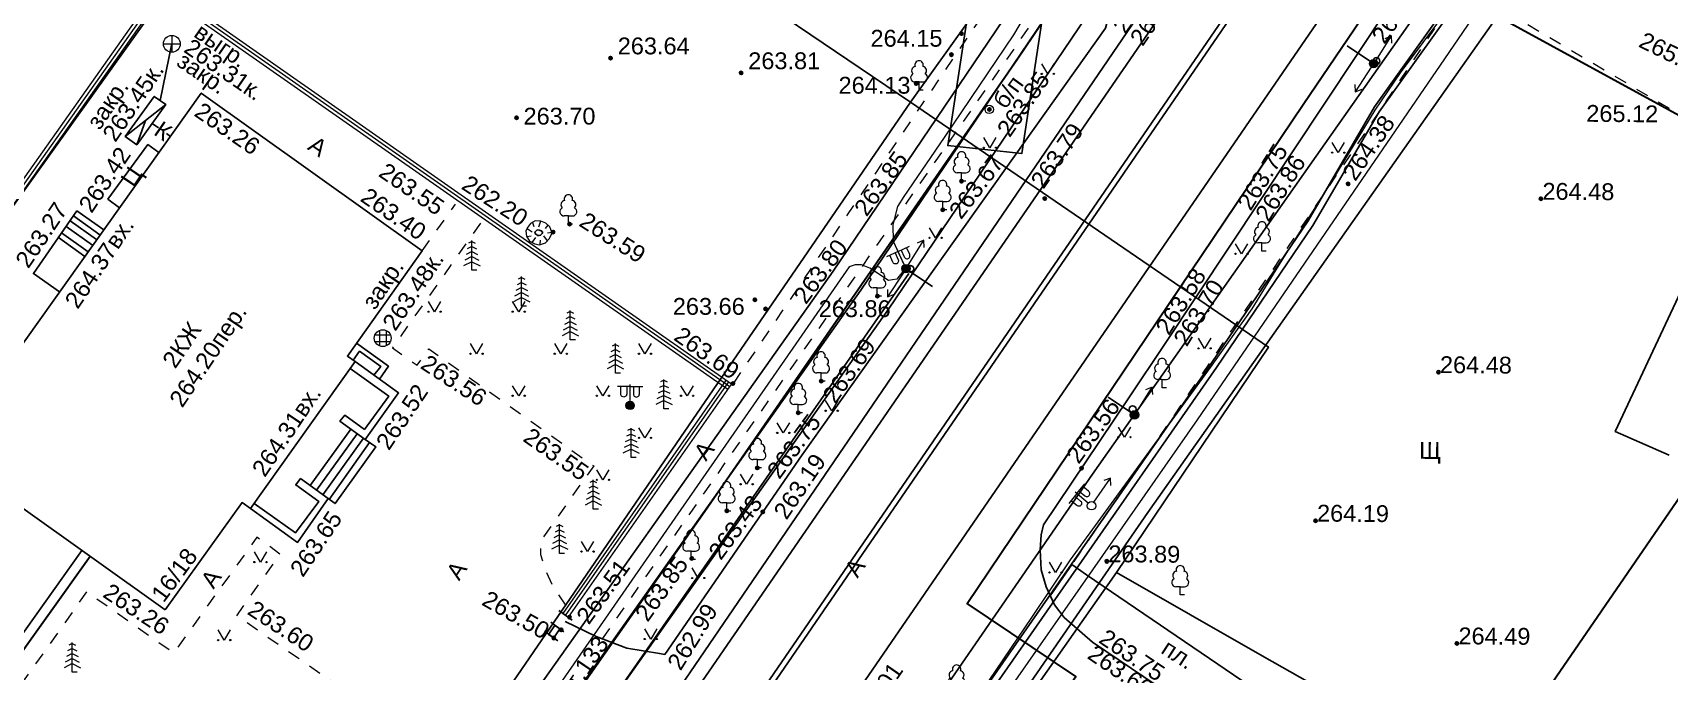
# Model space of a CAD drawing. Header units: metres. Extents: x -1448899 to 1563798, y -293564 to 398817.
# Drawn here: x 40634.9 to 40732.1, y 36857.6 to 36895.5 of the extents above; entities that cross this region are included whole.
import ezdxf

# ---------------------------------------------------------------- set-up
doc = ezdxf.new("R2010")
doc.units = ezdxf.units.M
doc.set_wipeout_variables(frame=1)
doc.header["$PDMODE"] = 32
doc.header["$PDSIZE"] = 0.2
doc.linetypes.add('atp_1.5x1.5', pattern=[3, 1.5, -1.5])
for name, color, linetype in [('C', 134, 'Continuous'), ('P', 94, 'Continuous'), ('T', 1, 'Continuous'), ('Z', 30, 'Continuous'), ('Автодорожное хозяйство', 7, 'Continuous'), ('Водопроводы', 7, 'Continuous'), ('Газопроводы', 7, 'Continuous'), ('граница ск ЕКБ', 7, 'Continuous'), ('Инженерные сооружения', 7, 'Continuous'), ('Кабели низкого напряжения', 7, 'Continuous'), ('Кабели связи', 7, 'Continuous'), ('кадастр', 7, 'Continuous'), ('Крышки колодцев', 7, 'Continuous'), ('Объекты электропередачи', 7, 'Continuous'), ('Ограждения', 7, 'Continuous'), ('Откосы', 7, 'Continuous'), ('Отметка', 7, 'Continuous'), ('Пикет', 7, 'Continuous'), ('Растительность', 7, 'Continuous')]:
    doc.layers.add(name, color=color, linetype=linetype)
doc.styles.get("Standard").update_dxf_attribs({"font": 'arial.ttf'})
doc.styles.add('Бм431', font='')
doc.styles.get('Бм431').set_extended_font_data('Bm431', italic=True)
doc.linetypes.add('atp_119_3', pattern='A,4,-2,[131,ltypeshp.shx,S=0.45,R=90,X=0.45,Y=-0.45],8,[131,ltypeshp.shx,S=0.45,R=-90,X=-0.45,Y=0.45],-2,4', length=20)
doc.linetypes.add('atp_122_g', pattern='A,2,-2,3,-0.6,["Г",Бм431,S=2,R=0,X=0,Y=-1],-2.8,3,-2,8,-2,8,-2,6', length=41.4)
doc.linetypes.add('atp_122_v', pattern='A,2,-2,3,-0.6,["В",Бм431,S=2,R=0,X=-0.5,Y=-1],-2,4,-2,8,-2,8,-2,6', length=41.6)
doc.linetypes.add('atp_133_t', pattern='A,4,[133,ltypeshp.shx,S=0.12,R=0,X=-0.12,Y=0],0,[133,ltypeshp.shx,S=0.25,R=0,X=-0.25,Y=0],4,-2', length=10)
doc.linetypes.add('atp_280_1', pattern='A,2,[130,ltypeshp.shx,S=0.4191,R=17.354,X=-0.125,Y=-0.4],0,[130,ltypeshp.shx,S=0.4049,R=8.8807,X=-0.0625,Y=-0.4],0.0001,[130,ltypeshp.shx,S=0.4,R=0,X=0,Y=-0.4],0,[130,ltypeshp.shx,S=0.4049,R=-8.8807,X=0.0625,Y=-0.4],0.0001,[130,ltypeshp.shx,S=0.4191,R=-17.354,X=0.125,Y=-0.4],2', length=4.0002)
doc.linetypes.add('atp_472', pattern='A,0,-8,[130,ltypeshp.shx,S=0.4,R=0,X=0,Y=0],0', length=8)
doc.linetypes.add('atp_474_3a', pattern='A,3,-1,1.1,-0.3,[133,ltypeshp.shx,S=0.1,R=0,X=0,Y=0],0.0001,[133,ltypeshp.shx,S=0.2,R=0,X=-0.1,Y=0],0,[133,ltypeshp.shx,S=0.3,R=0,X=-0.2,Y=0],0.0001,[133,ltypeshp.shx,S=0.4,R=0,X=-0.3,Y=0],0,[130,ltypeshp.shx,S=0.2,R=0,X=0.1,Y=0.6],-0.5,1.1,-1', length=8.0002)

# ---------------------------------------------------------------- blocks, each defined once
blk = doc.blocks.new('A$C441d7248')
at = {"layer": 'граница ск ЕКБ', "color": 5, "lineweight": 30}
blk.add_lwpolyline([(216.791, 5.82), (307.271, 137.682), (92.911, 286.428), (0, 152.622), (216.791, 5.82)], dxfattribs=at)
blk = doc.blocks.new('atp_390e')
at = {"color": 0, "linetype": 'ByBlock', "lineweight": -2}
for p, q in [((0, 2.2), (-0.688, 1.856)), ((0, 2.8), (-0.544, 2.528)), ((0, 3.4), (-0.4, 3.2)), ((0, 3.4), (0.4, 3.2)), ((0, 2.8), (0.544, 2.528)), ((0, 2.2), (0.688, 1.856)), ((0, 1), (-0.976, 0.512)), ((0, 1.6), (-0.832, 1.184)), ((0, 1.6), (0.832, 1.184)), ((0, 1), (0.976, 0.512))]:
    blk.add_line(p, q, dxfattribs=at)
blk.add_lwpolyline([(0.6, 0), (0, 0), (0, 3.5)], dxfattribs=at)
blk = doc.blocks.new('atp_117kb')
at = {"color": 0, "linetype": 'ByBlock', "lineweight": -2}
for points in [[(-1, 0), (1, 0)], [(0, 1), (0, -1)]]:
    blk.add_lwpolyline(points, dxfattribs=at)
blk.add_circle((0, 0), 1, dxfattribs=at)
blk = doc.blocks.new('atp_390a')
at = {"color": 0, "linetype": 'ByBlock', "lineweight": -2}
for points in [[(0, 0.99), (-0.51, 0.99)], [(0, 0.99), (0.51, 0.99)], [(0, 0), (0, 0.99)], [(0.5, 0), (0, 0)]]:
    blk.add_lwpolyline(points, dxfattribs=at)
for centre, start, end in [((-0.51, 1.49), 115.6346, 270), ((-0.39, 2.32), 97.9406, 227.8197), ((0, 3), 90, 202.242), ((0, 3), 337.758, 90), ((0.39, 2.32), 312.1803, 82.0594), ((0.51, 1.49), 270, 64.3654)]:
    blk.add_arc(centre, 0.5, start, end, dxfattribs=at)
blk = doc.blocks.new('atp_106a')
at = {"color": 0, "linetype": 'ByBlock', "lineweight": -2}
blk.add_circle((0, 0), 0.5, dxfattribs=at)
blk = doc.blocks.new('atp_108a')
at = {"linetype": 'ByBlock', "lineweight": -2}
h = blk.add_hatch(color=0, dxfattribs=at)
edge = h.paths.add_edge_path()
edge.add_arc((0, 0), 0.12, 0, 360)
at = {"color": 0, "linetype": 'ByBlock', "lineweight": -2}
for radius in [0.5, 0.12]:
    blk.add_circle((0, 0), radius, dxfattribs=at)
blk = doc.blocks.new('atp_115c')
at = {"color": 0, "linetype": 'ByBlock', "lineweight": -2}
for points in [[(3.29, -0.5), (4, 0), (3.29, 0.5)], [(0.5, 0), (4, 0)]]:
    blk.add_lwpolyline(points, dxfattribs=at)
blk = doc.blocks.new('atp_110a')
at = {"color": 0, "linetype": 'ByBlock', "lineweight": -2}
for p, q in [((0, 2.25), (-1.5, 2.25)), ((0, 0.5), (0, 2.5)), ((0, 2.25), (1.5, 2.25))]:
    blk.add_line(p, q, dxfattribs=at)
for points in [[(-0.4, 2.25), (-0.4, 1.36, -1.040016), (-1.1, 1.36), (-1.1, 2.25)], [(0.4, 2.25), (0.4, 1.36, 1.040016), (1.1, 1.36), (1.1, 2.25)]]:
    blk.add_lwpolyline(points, format="xyb", dxfattribs=at)
blk = doc.blocks.new('atp_107a')
at = {"linetype": 'ByBlock', "lineweight": -2}
h = blk.add_hatch(color=0, dxfattribs=at)
edge = h.paths.add_edge_path()
edge.add_arc((0, 0), 0.5, 0, 360)
at = {"color": 0, "linetype": 'ByBlock', "lineweight": -2}
blk.add_circle((0, 0), 0.5, dxfattribs=at)
blk = doc.blocks.new('atp_416')
at = {"color": 0, "linetype": 'ByBlock', "lineweight": -2}
blk.add_lwpolyline([(0.72, 1.2), (0, 0), (-0.72, 1.2)], dxfattribs=at)
for centre in [(-0.72, 0), (0.72, 0)]:
    blk.add_circle(centre, 0.075, dxfattribs=at)
blk = doc.blocks.new('atp_117d')
at = {"color": 0, "linetype": 'ByBlock', "lineweight": -2}
for points in [[(-0.92, 0.4), (0.92, 0.4)], [(-0.4, 0.92), (-0.4, -0.92)], [(0.4, 0.92), (0.4, -0.92)], [(-0.92, -0.4), (0.92, -0.4)]]:
    blk.add_lwpolyline(points, dxfattribs=at)
blk.add_circle((0, 0), 1, dxfattribs=at)
blk = doc.blocks.new('A$C0BB7152E')
at = {"layer": 'C', "linetype": 'Continuous'}
blk.add_lwpolyline([(1532977.17, 387248.5), (1532989.97, 387267.52), (1533001.04, 387282.35), (1533010.15, 387296.5), (1533022.12, 387314.27), (1533032.71, 387330.02), (1533041.67, 387343.87), (1533043.84, 387347.18), (1533052.81, 387360.85), (1533073.87, 387392.13), (1533084.99, 387408.63), (1533106.37, 387394.23), (1533097.45, 387380.76), (1533085.37, 387363.26), (1533071.71, 387343.18), (1533064.43, 387332.52), (1533041.7, 387298.63), (1533019.18, 387265.38), (1533010.93, 387252.7), (1532997.5, 387233.84), (1532985.41, 387215.54), (1532977.39, 387203.63)], dxfattribs=at)
at = {"layer": 'P', "linetype": 'Continuous'}
for points in [[(1533084.99, 387408.63), (1533076.04, 387414.59), (1533059.14, 387426.19), (1533052.51, 387431.33), (1533061.91, 387444.66), (1533063.48, 387447.29), (1533085.34, 387432.98), (1533096.55, 387425.06)], [(1532985.42, 387402.85), (1532987.29, 387405.49), (1532992.54, 387412.29), (1533007.73, 387436), (1533024.41, 387425.19), (1533040.86, 387415), (1533029.47, 387398.85), (1533018.97, 387383.91), (1533017.35, 387381.71)], [(1533106.27, 387375.8), (1533097.45, 387380.76), (1533085.37, 387363.26), (1533071.71, 387343.18), (1533088.55, 387333.37), (1533104.41, 387356.92), (1533110.53, 387368.54), (1533111.02, 387369.26), (1533112.47, 387372.36)]]:
    blk.add_lwpolyline(points, close=True, dxfattribs=at)
at = {"layer": 'T', "linetype": 'Continuous'}
for points in [[(1533044.69, 387305.28), (1533063.43, 387333.06), (1533068.13, 387338.83), (1533074.08, 387349.1), (1533083.72, 387364.36), (1533103.29, 387393), (1533108.95, 387401.48), (1533112.84, 387408.27), (1533130.12, 387432.87), (1533153.36, 387466.73), (1533172.73, 387495.69), (1533178.21, 387505.13), (1533180.17, 387506.43), (1533180.86, 387507.24), (1533185.12, 387510.55), (1533191.8, 387514.03), (1533200.43, 387518.05), (1533204.51, 387517.83), (1533220.35, 387519.91)], [(1533044.42, 387305.59), (1533063.15, 387333.36), (1533067.85, 387339.13), (1533073.79, 387349.38), (1533083.44, 387364.65), (1533103.01, 387393.29), (1533108.66, 387401.76), (1533112.56, 387408.56), (1533129.83, 387433.17), (1533153.07, 387467.02), (1533172.44, 387495.98), (1533177.94, 387505.45), (1533179.92, 387506.77), (1533180.6, 387507.57), (1533184.9, 387510.91), (1533191.6, 387514.39), (1533200.32, 387518.48), (1533204.5, 387518.25), (1533220.28, 387520.32)], [(1533330.57, 387567.05), (1533274, 387556.26), (1533216.53, 387544.1), (1533193.93, 387536.43), (1533174.02, 387522.56), (1533148.19, 387484.78), (1533102.62, 387418.08), (1532923.45, 387153.07), (1532596.95, 386668.16), (1532501.82, 386525.68), (1532463.24, 386470.75), (1532364.18, 386323.11), (1532278.05, 386197.05), (1532195.94, 386075.2), (1532063.54, 385880.4), (1531928.37, 385674.27)], [(1531934.83, 385669.49), (1532071.49, 385875.31), (1532203.45, 386070.48), (1532286.31, 386192.02), (1532371.45, 386319.02), (1532470.86, 386466.5), (1532497.05, 386506.13), (1532602.58, 386664.36), (1532929.87, 387147.97), (1533109.5, 387414.14), (1533154.44, 387480.52), (1533178.92, 387517.57), (1533196.83, 387528.9), (1533218.91, 387532.64), (1533276.64, 387542.75), (1533333.71, 387553.63)], [(1532064.33, 385872.03), (1533175.95, 387529.37), (1533203.37, 387541.48)], [(1533216.73, 387532.26), (1533172.46, 387515.46), (1533167.14, 387509.68), (1533152.77, 387486.79), (1533098.63, 387406.47), (1533045.06, 387327.01), (1532998.78, 387258.35), (1532937.35, 387167.22), (1532873.99, 387071.58), (1532810.63, 386975.94), (1532667.81, 386765.52), (1532524.99, 386555.1), (1532479.89, 386488.38), (1532403.68, 386375.5), (1532346.97, 386290.94), (1532292.36, 386209.52), (1532231.58, 386118.89), (1532181.03, 386043.53), (1532122.68, 385957.78), (1533172.46, 387515.46)], [(1533162.43, 387515.89), (1533154.53, 387505.18), (1533111.68, 387441.91), (1533082.13, 387397.43), (1533060.27, 387365.97), (1533034.71, 387328.22), (1532997.57, 387271.25), (1532964.96, 387223.72), (1532933.37, 387176.37), (1532874.68, 387089.36), (1532843.38, 387040.66), (1532805.03, 386986.44), (1532776.13, 386943.81), (1532731.6, 386971.39), (1532708.71, 386938.73), (1532656.13, 386861.1), (1532653.98, 386858.22), (1532649.48, 386852.18), (1532588.17, 386895.63), (1532585.35, 386897.71), (1532581.82, 386900.16), (1532575.32, 386889.29)], [(1532765.03, 386934.85), (1532794.11, 386967.41), (1532818.17, 387003.22), (1532844.83, 387042.56), (1532871.41, 387081.94), (1532896.31, 387118.47), (1532921.55, 387156.25), (1532948, 387192.55), (1532970.65, 387229.72), (1532994.19, 387264.45), (1533016.33, 387297.19), (1533037.77, 387329.04), (1533061.42, 387364.03), (1533084.97, 387398.44)]]:
    blk.add_lwpolyline(points, dxfattribs=at)
for centre in [(1533112.65, 387411.29), (1533085.06, 387398.72), (1533098.33, 387390.48)]:
    blk.add_circle(centre, 0.2, dxfattribs=at)
at = {"layer": 'Z', "linetype": 'Continuous'}
for points in [[(1533629.25, 387271.12), (1533488.73, 387243.43), (1533276.59, 387203.68), (1533212.06, 387524.79), (1533163.69, 387514.22), (1533156.17, 387504.03), (1533113.34, 387440.8), (1533083.78, 387396.31), (1533061.92, 387364.84), (1533036.38, 387327.12), (1532999.24, 387270.14), (1532966.62, 387222.6), (1532935.02, 387175.25), (1532876.35, 387088.27), (1532845.03, 387039.54), (1532806.68, 386985.3), (1532776.71, 386941.1), (1532732.15, 386968.69), (1532710.35, 386937.6), (1532656.87, 386858.62), (1532725.1, 386809.85)], [(1532931.71, 387177.49), (1532963.3, 387224.84), (1532995.91, 387272.36), (1533033.04, 387329.33), (1533058.61, 387367.1), (1533080.48, 387398.55), (1533110.02, 387443.02), (1533152.9, 387506.34), (1533159.62, 387515.45), (1533124.91, 387538.32), (1533068.35, 387576.42)], [(1533178.36, 387501.47), (1533150.53, 387460.16), (1533122.65, 387419.04), (1533119.66, 387420.83), (1533119.93, 387423.38), (1533106.41, 387428.47), (1533096.02, 387436.28), (1533091.63, 387405.62), (1533087.23, 387406.06), (1533091.96, 387438.98), (1533064.59, 387457.12), (1533022.06, 387485.81)], [(1533159.9, 387484.78), (1533145.86, 387463.6), (1533120.26, 387421.74), (1533095.98, 387386.6), (1533066.88, 387343.67), (1533041.9, 387306.5)], [(1533159.86, 387307.64), (1533137.96, 387313.8), (1533108.14, 387321.97), (1533071.41, 387343.23), (1533099.28, 387384.34), (1533122.61, 387418.07), (1533155.49, 387401.3), (1533197.81, 387395.59), (1533198.35, 387399.55), (1533156.69, 387405.18), (1533124.77, 387421.45), (1533149.24, 387461.46), (1533163.3, 387482.68)]]:
    blk.add_lwpolyline(points, dxfattribs=at)
blk = doc.blocks.new('A$C0ab4c2d5')
at = {"color": 0, "linetype": 'ByBlock', "lineweight": -2}
for p, q in [((253.416, 111.46), (251.85, 112.513)), ((239.213, 90.578, 263.798), (237.646, 91.631, 263.798))]:
    blk.add_line(p, q, dxfattribs=at)
for points in [[(205.39, 78.293), (207.233, 77.396), (209.06, 76.716), (211.003, 76.385), (211.312, 76.332), (219.47, 88.2), (237.493, 113.565), (240.175, 123.875), (247.683, 135.018), (263.555, 152.559), (274.396, 168.492)], [(244.406, 71.876), (236.726, 77.064), (235.039, 78.531), (234.456, 79.288), (233.973, 80.36), (233.676, 81.362), (233.606, 82.561), (233.664, 83.447), (233.804, 84.035), (238.838, 91.524), (241.029, 94.828), (256.203, 117.691), (256.203, 117.691)], [(181.335, 109.268), (182.041, 112.664)], [(181.65, 78.988), (168.552, 88.328), (183.789, 109.709), (196.912, 100.329), (192.463, 94.076), (192.932, 93.743), (186.712, 85.005), (186.207, 85.364), (181.65, 78.988)], [(179.274, 107.13), (181.675, 109.023), (180.475, 108.076), (179.955, 106.639)], [(180.873, 107.911), (181.243, 107.647)], [(181.723, 107.305), (181.957, 107.138)], [(178.931, 102.893), (178.242, 103.406), (180.615, 106.645), (181.272, 106.177)], [(175.37, 97.896), (173.813, 98.977), (176.403, 102.706), (177.991, 101.574)], [(175.992, 102.114), (177.561, 100.995)], [(176.195, 102.406), (177.764, 101.287)], [(175.301, 101.12), (176.87, 100.001)], [(175.491, 101.393), (177.061, 100.275)], [(175.759, 101.779), (177.329, 100.661)], [(270.98, 88.18), (267.774, 89.594), (273.598, 102.055), (276.888, 100.604), (276.059, 98.667), (279.493, 97.199), (280.689, 98.942), (276.888, 100.604)], [(194.03, 92.946), (194.447, 93.463), (193.186, 94.359), (192.81, 93.83)], [(194.363, 92.705), (194.914, 93.472), (193.001, 94.833)], [(192.932, 93.743), (195.503, 91.879), (193.529, 89.111), (192.016, 90.202), (192.319, 90.563), (193.473, 89.71), (194.922, 91.699), (192.635, 93.327)], [(190.256, 86.375), (192.672, 89.729)], [(190.63, 86.103), (193.048, 89.458)], [(191.003, 85.832), (193.422, 89.189)], [(191.318, 85.604), (191.735, 85.302), (194.157, 88.669), (193.529, 89.111)], [(191.388, 85.553), (193.774, 88.939)], [(186.712, 85.005), (189.509, 82.998), (191.318, 85.604), (189.682, 86.791), (189.401, 86.415), (190.763, 85.435), (189.379, 83.56), (186.926, 85.306)], [(171.659, 75.462), (176.693, 82.523)], [(258.217, 66.193), (236.363, 81.073), (235.484, 81.676)], [(204.543, 78.244), (205.327, 77.67)], [(204.174, 77.709), (204.958, 77.135)]]:
    blk.add_lwpolyline(points)
for points in [[(181.675, 109.023), (179.955, 106.639), (179.274, 107.13), (180.995, 109.514)], [(204.721, 77.315), (205.09, 77.85), (204.78, 78.064), (204.411, 77.53)]]:
    blk.add_lwpolyline(points, close=True)
at = {"elevation": 261.725}
blk.add_lwpolyline([(204.06, 101.42), (204.048, 101.453), (203.971, 101.518), (203.848, 101.567), (203.738, 101.573), (203.692, 101.549), (203.626, 101.462), (203.606, 101.415), (203.61, 101.377), (203.651, 101.313), (203.776, 101.249), (203.849, 101.234), (203.939, 101.262), (204.033, 101.362)], close=True, dxfattribs=at)
at = {"elevation": 262.406}
blk.add_lwpolyline([(205.025, 78.943), (205.809, 78.37)], dxfattribs=at)
for p in [(228.339, 111.994), (217.303, 96.875)]:
    blk.add_point(p)
at = {"layer": 'Автодорожное хозяйство', "color": 7, "linetype": 'atp_1.5x1.5', "lineweight": 15, "ltscale": 0.5, "flags": 128}
for points in [[(258.732, 116.1), (260.694, 114.901), (270.553, 109.053), (275.202, 106.51), (285.647, 102.18)], [(196.912, 100.329), (198.883, 103.099)], [(200.364, 101.975), (195.139, 94.562), (196.611, 93.524), (197.302, 94.504), (207.095, 87.547), (203.913, 83.046), (203.939, 82.277), (204.176, 81.456), (204.665, 80.368), (205.491, 79.161)], [(201.781, 73.818), (200.603, 74.14), (199.269, 74.225), (198.175, 74.112), (197.712, 73.889), (196.143, 71.512), (185.893, 78.638), (188.473, 82.29), (187.094, 83.31), (182.137, 76.417), (176.979, 80.058), (172.29, 73.431)]]:
    blk.add_lwpolyline(points, dxfattribs=at)
at = {"layer": 'Автодорожное хозяйство', "color": 7, "lineweight": 15, "ltscale": 0.5, "flags": 128}
blk.add_lwpolyline([(235.484, 81.676), (234.214, 79.824)], dxfattribs=at)
at = {"layer": 'Инженерные сооружения', "color": 7, "linetype": 'atp_280_1', "lineweight": 30, "flags": 128}
blk.add_lwpolyline([(177.194, 82.166), (172.159, 75.106)], dxfattribs=at)
at = {"layer": 'Ограждения', "color": 7, "linetype": 'Continuous', "lineweight": 15, "ltscale": 0.5, "elevation": 262.406, "flags": 128}
for points in [[(160.123, 81.717), (157.993, 83.046), (181.386, 116.159), (215.288, 92.429)], [(160.335, 82.056), (158.564, 83.161), (181.483, 115.603), (215.059, 92.101)], [(214.96, 92.658), (205.253, 78.771)], [(215.288, 92.429), (205.581, 78.542)]]:
    blk.add_lwpolyline(points, dxfattribs=at)
at = {"layer": 'Ограждения', "color": 7, "linetype": 'atp_472', "lineweight": 15, "ltscale": 0.5, "elevation": 262.406, "flags": 128}
blk.add_lwpolyline([(160.229, 81.887), (158.278, 83.103), (181.434, 115.881), (215.173, 92.265)], dxfattribs=at)
at = {"layer": 'Ограждения', "color": 7, "linetype": 'atp_474_3a', "lineweight": 15, "ltscale": 0.5, "elevation": 262.406, "flags": 128}
blk.add_lwpolyline([(205.417, 78.656), (215.124, 92.543)], dxfattribs=at)
at = {"layer": 'Откосы', "color": 7, "linetype": 'Continuous', "lineweight": 15, "flags": 128}
blk.add_lwpolyline([(204.611, 101.438), (204.495, 101.763), (204.244, 101.975), (203.963, 102.086), (203.625, 102.106), (203.344, 101.961), (203.168, 101.727), (203.07, 101.496), (203.101, 101.198), (203.286, 100.909), (203.599, 100.75), (203.873, 100.692), (204.228, 100.801), (204.474, 101.066), (204.589, 101.313)], close=True, dxfattribs=at)
for points in [[(203.939, 102.087), (203.824, 101.744)], [(203.115, 101.176), (203.378, 101.221)], [(203.138, 101.656), (203.441, 101.465)], [(203.449, 100.826), (203.663, 101.114)], [(203.46, 102.021), (203.54, 101.77)], [(204.351, 100.933), (204.133, 101.218)], [(204.377, 101.863), (204.207, 101.662)], [(204.348, 101.393), (204.611, 101.438)], [(203.923, 100.707), (203.937, 100.972)]]:
    blk.add_lwpolyline(points, dxfattribs=at)
at = {"layer": 'Пикет', "color": 0}
for p in [(228.934, 113.248, 264.058), (208.098, 111.79, 263.643), (215.848, 110.908, 263.81), (226.252, 110.271, 264.132), (202.513, 108.24, 263.698), (228.944, 104.472, 263.667), (251.901, 104.311, 264.381), (233.881, 103.438, 263.786), (263.354, 103.425, 264.486), (227.825, 102.772, 263.847), (204.684, 101.448, 262.204), (205.663, 101.922, 263.594), (225.643, 99.273, 263.798), (216.669, 97.419, 263.664), (223.942, 97.642, 263.858), (215.361, 92.439, 263.688), (220.611, 92.591, 263.693), (257.268, 93.116, 264.486), (219.241, 90.703, 263.75), (216.813, 87.425, 263.692), (236.071, 87.408), (214.999, 84.872, 263.434), (217.137, 84.807), (249.968, 84.287, 264.193), (212.917, 82.043, 263.85), (237.571, 81.871, 263.886), (205.17, 77.798, 263.504), (205.654, 78.551, 263.514), (204.72, 77.313, 263.49), (258.368, 76.991, 264.497)]:
    blk.add_point(p, dxfattribs=at)
at = {"layer": 'кадастр', "rotation": 359.5536696139991}
blk.add_blockref('A$C0BB7152E', (-1535830.425, -375345.193), dxfattribs=at)
at = {"layer": 'Объекты электропередачи', "color": 7, "linetype": 'Continuous', "lineweight": 15}
for p, xscale, yscale, zscale, rotation in [((253.414, 111.419, 264.143), 0.5000000000000002, 0.5000000000000002, 0.5000000000000002, 57.87366542912334), ((253.416, 111.46, 264.143), 0.4999999999999994, 0.4999999999999994, 0.4999999999999994, 236.9661055709626), ((239.21, 90.537, 527.941), 0.5000000000000002, 0.5000000000000002, 0.5000000000000002, 57.87366542912334)]:
    blk.add_blockref('atp_115c', p, dxfattribs=dict(at, xscale=xscale, yscale=yscale, zscale=zscale, rotation=rotation))
at = {"layer": 'Объекты электропередачи', "color": 7, "linetype": 'Continuous', "lineweight": 15, "xscale": 0.5, "yscale": 0.5, "zscale": 0.5}
for name, p in [('atp_107a', (253.416, 111.46)), ('atp_110a', (209.256, 91.14)), ('atp_107a', (209.256, 91.14)), ('atp_107a', (239.213, 90.578, 263.798))]:
    blk.add_blockref(name, p, dxfattribs=at)
at = {"layer": 'Растительность', "color": 7, "linetype": 'Continuous', "lineweight": 15, "xscale": 0.5, "yscale": 0.5, "zscale": 0.5}
for name, p in [('atp_390a', (226.422, 109.878, 264)), ('atp_416', (234.067, 110.849)), ('atp_416', (230.628, 106.463)), ('atp_390a', (228.947, 104.472)), ('atp_416', (251.317, 106.169)), ('atp_390a', (227.823, 102.769)), ('atp_390a', (205.59, 101.912, 263.115)), ('atp_416', (227.399, 101.106)), ('atp_390a', (246.787, 100.309)), ('atp_390e', (199.858, 99.186)), ('atp_416', (245.576, 100.157)), ('atp_390a', (223.94, 97.636)), ('atp_390e', (202.812, 97.05)), ('atp_416', (197.639, 96.714)), ('atp_416', (202.639, 96.714)), ('atp_390e', (205.704, 95.031)), ('atp_416', (200.139, 94.214)), ('atp_416', (205.139, 94.214)), ('atp_390e', (208.384, 93.065)), ('atp_416', (210.139, 94.214)), ('atp_390a', (220.599, 92.576)), ('atp_416', (243.379, 94.532)), ('atp_390a', (240.857, 92.189)), ('atp_390e', (211.266, 90.933)), ('atp_390a', (219.241, 90.696)), ('atp_416', (202.639, 91.714)), ('atp_416', (207.639, 91.714)), ('atp_416', (212.639, 91.714)), ('atp_416', (221.229, 90.823, 263.693)), ('atp_390e', (209.311, 88.04)), ('atp_416', (210.139, 89.214)), ('atp_416', (218.357, 89.505)), ('atp_416', (238.616, 89.253)), ('atp_390a', (216.817, 87.422)), ('atp_390e', (207.07, 84.962)), ('atp_416', (207.639, 86.714)), ('atp_390a', (214.993, 84.859)), ('atp_416', (216.179, 86.451)), ('atp_390e', (205.068, 82.339)), ('atp_390a', (212.883, 81.985)), ('atp_416', (206.73, 82.449)), ('atp_416', (187.302, 81.826)), ('atp_416', (234.526, 81.213)), ('atp_416', (213.304, 80.879)), ('atp_390a', (241.932, 79.869)), ('atp_416', (185.151, 77.191)), ('atp_416', (210.484, 77.251)), ('atp_390e', (176.122, 75.29)), ('atp_390a', (228.645, 73.96))]:
    blk.add_blockref(name, p, dxfattribs=at)
at = {"layer": 'Отметка'}
for s, rotation, p in [('264.02', 55.17798, (238.668, 113.163)), ('263.89', 55.17798, (239.694, 112.441)), ('264.22', 55.17798, (254.057, 112.566, 262.952)), ('263.31к.', 325.40446, (182.682, 112.196, 262.204)), ('выгр.', 325.40446, (183.271, 113.106, 262.204)), ('265.07', 333.91047, (269.091, 112.492, 265.12)), ('закр.', 325.40446, (182.246, 111.398, 262.204)), ('263.45к.', 56.04481, (178.683, 106.735, 262.952)), ('263.85', 55.16695, (231.799, 107.02, 263.85)), ('закр.', 56.04481, (177.746, 107.459, 262.952)), ('263.26', 325.40446, (183.299, 108.401, 262.204)), ('265.12', 359.55367, (266.045, 108.004, 265.12)), ('К', 325.40446, (180.901, 107.281, 262.204)), ('264.38', 55.64455, (252.324, 104.416, 264.381)), ('А', 325.40446, (190.041, 106.397, 262.204)), ('263.79', 55.26499, (233.804, 103.953, 263.786)), ('263.42', 56.04481, (177.269, 102.515, 262.952)), ('263.85', 54.2326, (223.303, 102.312, 263.847)), ('263.67', 52.57535, (228.914, 102.145, 263.667)), ('263.75', 58.10062, (246.111, 102.658, 262.952)), ('263.86', 58.10062, (247.173, 101.989, 262.952)), ('Ц', 56.04481, (179.758, 104.053)), ('263.55', 325.40446, (194.248, 104.811, 262.204)), ('263.40', 325.40446, (193.169, 103.334, 262.204)), ('262.20', 327.05942, (199.171, 104.055, 262.204)), ('264.48', 359.55367, (263.44, 103.374, 264.486)), ('263.27', 56.04481, (173.512, 99.226, 262.952)), ('263.59', 327.3415, (206.157, 101.856, 263.594)), ('264.37вх.', 56.04481, (176.444, 96.812, 262.952)), ('263.80', 53.62803, (219.699, 97.093, 263.798)), ('закр.', 56.04481, (194.095, 96.767)), ('263.58', 58.10062, (241.255, 95.253, 262.952)), ('263.70', 58.10062, (242.317, 94.584, 262.952)), ('264.20пер.', 56.04481, (182.656, 90.95, 262.952)), ('2КЖ', 56.04481, (182.239, 93.274, 262.952)), ('263.69', 324.95525, (211.784, 95.078, 263.688)), ('263.69', 54.80794, (221.44, 91.172, 263.693)), ('263.56', 326.7022, (196.738, 93.389, 263.504)), ('264.48', 359.55367, (257.354, 93.065, 264.486)), ('263.52', 56.04481, (194.927, 88.412)), ('264.31вх.', 56.04481, (187.558, 86.821, 262.952)), ('263.56', 54.06873, (235.901, 87.601, 263.556)), ('263.75', 53.71187, (218.12, 86.7, 263.75)), ('263.55', 324.97838, (202.831, 89.062, 263.504)), ('А', 53.54272, (213.764, 87.78, 263.434)), ('Щ', 359.55367, (256.119, 87.967, 264.486)), ('263.19', 55.85412, (218.542, 84.283, 263.192)), ('263.43', 53.54272, (214.644, 81.887, 263.434)), ('263.65', 56.04481, (189.819, 80.871)), ('264.19', 359.55367, (250.054, 84.236, 264.193)), ('16/18', 53.54833, (181.546, 79.361)), ('263.89', 359.55367, (237.657, 81.82, 263.886)), ('А', 56.04481, (199.099, 80.67)), ('263.51', 54.06793, (206.803, 78.054, 263.514)), ('263.85', 54.72275, (210.299, 78.21, 263.85)), ('А', 56.04481, (222.761, 80.834)), ('А', 56.04481, (184.516, 80.178)), ('263.26', 326.7022, (177.871, 79.792)), ('263.50', 330.26339, (200.379, 79.317, 263.504)), ('263.60', 326.7022, (186.457, 78.771)), ('262.99', 58.10062, (212.253, 75.315)), ('263.75', 325.78938, (237.026, 77.082)), ('264.49', 359.55367, (258.454, 76.94, 264.497)), ('ст.133', 55.77152, (205.756, 73.627)), ('263.60', 325.78938, (236.346, 76.143)), ('пл.', 327.00327, (240.719, 76.459)), ('263.01', 55.28784, (223.094, 71.888, 263.017))]:
    blk.add_text(s, height=1, rotation=rotation, dxfattribs=at).set_placement(p)
for s, p in [('263.64', (208.523, 112.013, 263.643)), ('264.15', (223.535, 112.468, 264.146)), ('263.81', (216.273, 111.131, 263.81)), ('264.13', (221.637, 109.675, 264.132)), ('263.70', (202.928, 107.839, 263.698)), ('263.66', (211.793, 96.529, 263.664)), ('263.86', (220.458, 96.391, 263.858))]:
    blk.add_text(s, height=1, dxfattribs=at).set_placement(p)
at = {"layer": 'Объекты электропередачи', "color": 7, "linetype": 'Continuous', "lineweight": 15, "xscale": 0.5, "yscale": 0.5, "zscale": 0.5}
blk.add_blockref('atp_106a', (230.587, 108.738), dxfattribs=at)
at = {"layer": 'Объекты электропередачи', "color": 7, "linetype": 'Continuous', "lineweight": 15, "xscale": 0.5000000000000002, "yscale": 0.5000000000000002, "zscale": 0.5000000000000002, "rotation": 301.3259668513361}
blk.add_blockref('atp_108a', (225.642, 99.269, 264.143), dxfattribs=at)
at = {"color": 0, "linetype": 'ByBlock', "lineweight": -2}
blk.add_line((227.208, 98.216, 264.143), (225.642, 99.269, 264.143), dxfattribs=at)
at = {"color": 5, "lineweight": 30}
blk.add_lwpolyline([(216.791, 5.82), (307.271, 137.682), (92.911, 286.428), (0, 152.622), (216.791, 5.82)], dxfattribs=at)
at = {"layer": 'Автодорожное хозяйство', "color": 7, "linetype": 'atp_1.5x1.5', "lineweight": 15, "ltscale": 0.5, "flags": 128}
blk.add_lwpolyline([(215.417, 92.467), (228.588, 111.968), (237.868, 125.54), (238.82, 130.966), (240.919, 133.795), (246.134, 137.893), (257.511, 153.544)], dxfattribs=at)
at = {"layer": 'Водопроводы', "linetype": 'atp_122_v', "lineweight": 30, "ltscale": 0.5, "flags": 128}
blk.add_lwpolyline([(232.198, 70.094), (235.735, 75.027), (229.286, 79.367), (249.24, 109.034), (254.962, 117.488), (279.882, 103.845), (285.892, 101.941)], dxfattribs=at)
at = {"layer": 'Газопроводы', "linetype": 'atp_122_g', "lineweight": 30, "ltscale": 0.5, "flags": 128}
blk.add_lwpolyline([(174.242, 27.994), (191.245, 52.808), (196.919, 60.996), (213.696, 84.855), (232.265, 111.739), (245.161, 130.843), (258.315, 150.259), (270.511, 168.055)], dxfattribs=at)
at = {"layer": 'Кабели низкого напряжения', "linetype": 'atp_119_3', "lineweight": 15, "ltscale": 0.5, "flags": 128}
for points in [[(193.991, 19.994), (203.357, 33.952), (210.283, 44.337), (217.085, 54.408), (220.256, 59.136), (223.431, 64.223), (233.115, 78.531), (235.421, 81.963), (243.736, 93.398), (246.212, 96.886), (247.797, 99.451), (250.995, 104.556), (253.512, 108.69), (255.024, 110.922), (263.211, 121.907), (269.124, 130.595), (274.645, 138.518), (281.588, 148.463), (285.451, 154.056)], [(237.26, 122.594), (236.905, 121.442), (232.036, 113.171), (227.906, 107.072), (225.508, 103.554), (225.137, 102.964), (224.855, 101.871), (224.883, 100.913), (225.629, 99.286)], [(225.449, 99.109), (225.089, 98.642), (224.846, 98.601), (224.595, 98.559), (223.491, 99.304), (223.008, 99.497), (222.618, 99.503), (222.276, 99.383), (219.104, 94.8), (212.098, 84.698), (205.234, 74.801), (200.271, 67.643), (200.069, 67.351), (200.068, 67.081), (200.162, 66.796), (200.421, 66.462), (201.033, 66.036), (202.208, 65.218), (202.287, 65.117), (202.485, 64.79), (202.22, 64.08), (201.633, 63.899), (199.61, 65.371), (199.318, 65.374), (199.021, 65.33), (194.713, 59.172), (189.324, 51.288), (184.182, 43.928), (175.967, 31.989), (175.914, 31.702), (178.174, 29.98), (176.868, 30.29), (175.77, 30.898), (175.358, 30.895), (175.169, 30.789)]]:
    blk.add_lwpolyline(points, dxfattribs=at)
at = {"layer": 'Кабели связи', "linetype": 'atp_133_t', "lineweight": 15, "flags": 128}
blk.add_lwpolyline([(286.368, 153.382), (274.747, 136.86), (257.637, 111.737), (242.934, 90.289), (224.146, 63.336), (207.22, 38.52), (194.03, 19.285)], dxfattribs=at)
at = {"layer": 'Пикет', "color": 0}
blk.add_point((230.595, 108.737, 263.85), dxfattribs=at)
at = {"layer": 'Объекты электропередачи', "color": 7, "linetype": 'Continuous', "lineweight": 15}
for name, xscale, yscale, zscale, rotation in [('atp_115c', 0.5000000000000002, 0.5000000000000002, 0.5000000000000002, 57.87366542912334), ('atp_110a', 0.5, 0.5, 0.5, 24.45325562013044), ('atp_115c', 0.4999999999999994, 0.4999999999999994, 0.4999999999999994, 236.9661055709626)]:
    blk.add_blockref(name, (225.642, 99.269, 264.143), dxfattribs=dict(at, xscale=xscale, yscale=yscale, zscale=zscale, rotation=rotation))
at = {"layer": 'Объекты электропередачи', "color": 7, "linetype": 'Continuous', "lineweight": 15, "xscale": 0.5, "yscale": 0.5, "zscale": 0.5}
blk.add_blockref('atp_107a', (225.643, 99.273, 263.798), dxfattribs=at)
at = {"layer": 'Отметка'}
blk.add_text('б/п', height=1, rotation=53.99489, dxfattribs=at).set_placement((231.542, 108.692, 263.85))
at = {"layer": 'Крышки колодцев', "color": 7, "linetype": 'Continuous', "lineweight": 15, "xscale": 0.5, "yscale": 0.5, "zscale": 0.5}
for name, p in [('atp_117kb', (182.035, 112.634)), ('atp_117d', (194.563, 95.135))]:
    blk.add_blockref(name, p, dxfattribs=at)
at = {"layer": 'Объекты электропередачи', "color": 7, "linetype": 'Continuous', "lineweight": 15, "xscale": 0.5, "yscale": 0.5, "zscale": 0.5}
blk.add_blockref('atp_106a', (236.659, 85.176), dxfattribs=at)
at = {"layer": 'Автодорожное хозяйство', "color": 7, "linetype": 'atp_1.5x1.5', "lineweight": 15, "ltscale": 0.5, "flags": 128}
for points in [[(207.617, 77.257), (238.463, 121.519), (239.911, 123.634)], [(256.233, 117.672), (258.722, 116.101), (253.109, 107.652), (241.408, 90.319), (235.484, 81.676)]]:
    blk.add_lwpolyline(points, dxfattribs=at)
at = {"layer": 'Объекты электропередачи', "color": 7, "linetype": 'Continuous', "lineweight": 15, "xscale": 0.5, "yscale": 0.5, "zscale": 0.5}
for name, rotation in [('atp_110a', 50.28799834889257), ('atp_115c', 55.2888477054702)]:
    blk.add_blockref(name, (236.659, 85.176), dxfattribs=dict(at, rotation=rotation))
at = {"layer": 'Отметка'}
blk.add_text('263.48к.', height=1, rotation=56.04481, dxfattribs=at).set_placement((195.308, 95.503))

msp = doc.modelspace()

# ---------------------------------------------------------------- linework, layer by layer
at = {"layer": 'Газопроводы', "color": 6, "lineweight": 200}
msp.add_circle((43176.127, 37749.966), 11368.91, dxfattribs=at)

# ---------------------------------------------------------------- block references
at = {"layer": 'Газопроводы'}
msp.add_blockref('A$C441d7248', (40461.139, 36782.238), dxfattribs=at)

# ---------------------------------------------------------------- next in the draw order: block references
at = {"layer": 'Газопроводы', "rotation": 359.9999655066117}
msp.add_blockref('A$C0ab4c2d5', (40461.139, 36782.239), dxfattribs=at)

doc.saveas('drawing.dxf')
